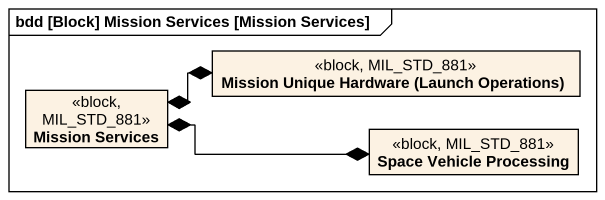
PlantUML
@startuml
mainframe bdd [Block] Mission Services [Mission Services]
hide circle
hide empty members
class "Mission Unique Hardware (Launch Operations)" as Mission_Unique_Hardware <<block, MIL_STD_881>>
class "Mission Services" as Mission_Services <<block, MIL_STD_881>>
class "Space Vehicle Processing" as Space_Vehicle_Processing <<block, MIL_STD_881>>
Mission_Services *-right-* Mission_Unique_Hardware
Mission_Services *-right-* Space_Vehicle_Processing
@enduml
